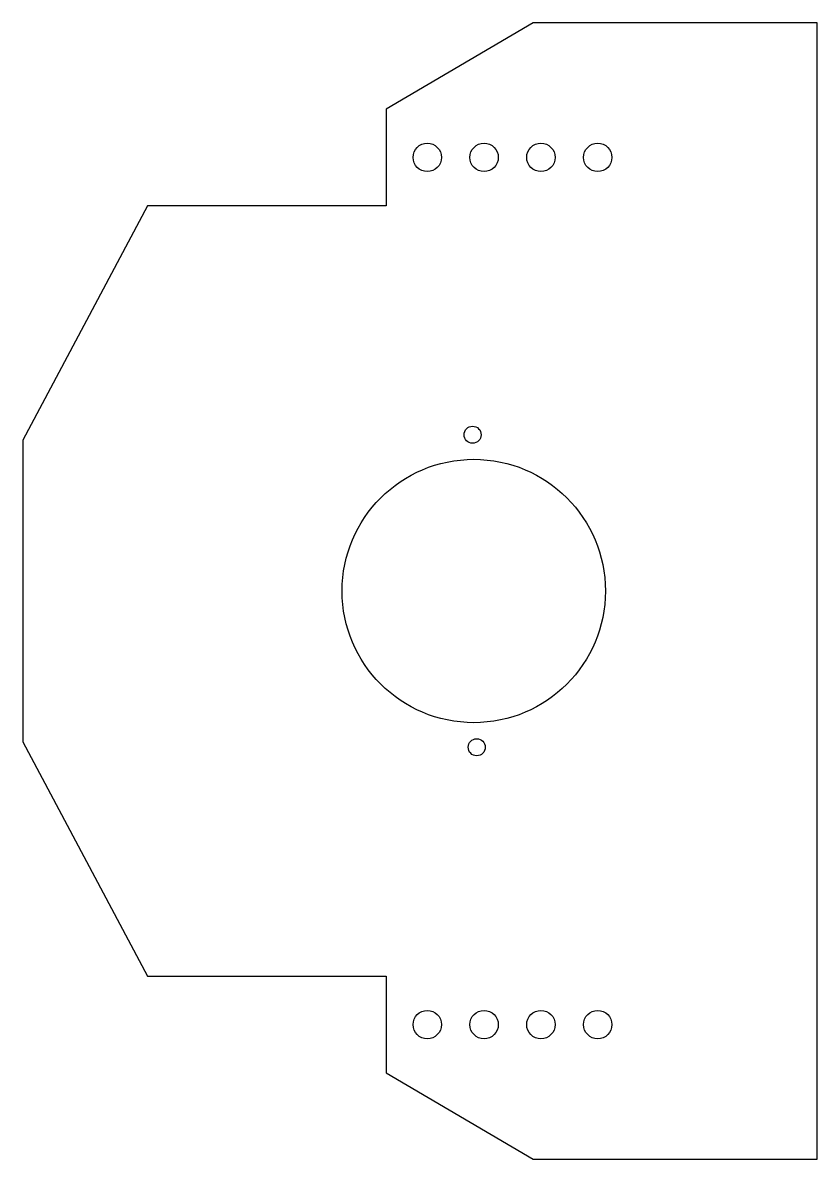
# Model space of a CAD drawing. Header units: millimetres. Extents: x -140 to 0, y -100 to 100.
import ezdxf

# ---------------------------------------------------------------- set-up
doc = ezdxf.new("R2010")
doc.units = ezdxf.units.MM

msp = doc.modelspace()

# ---------------------------------------------------------------- linework, layer by layer
msp.add_lwpolyline([(-50, 100), (-75.86, 84.8), (-75.86, 67.8), (-117.86, 67.8), (-139.81, 26.55), (-139.81, -26.55), (-117.86, -67.8), (-75.86, -67.8), (-75.86, -84.8), (-50, -100), (0, -100), (0, 100)], close=True)
for centre, radius in [((-68.63, 76.3), 2.5), ((-58.63, 76.3), 2.5), ((-48.63, 76.3), 2.5), ((-38.63, 76.3), 2.5), ((-60.65, 27.5), 1.5), ((-60.44, 0), 23.17), ((-59.93, -27.5), 1.5), ((-68.63, -76.3), 2.5), ((-58.63, -76.3), 2.5), ((-48.63, -76.3), 2.5), ((-38.63, -76.3), 2.5)]:
    msp.add_circle(centre, radius)

doc.saveas('drawing.dxf')
